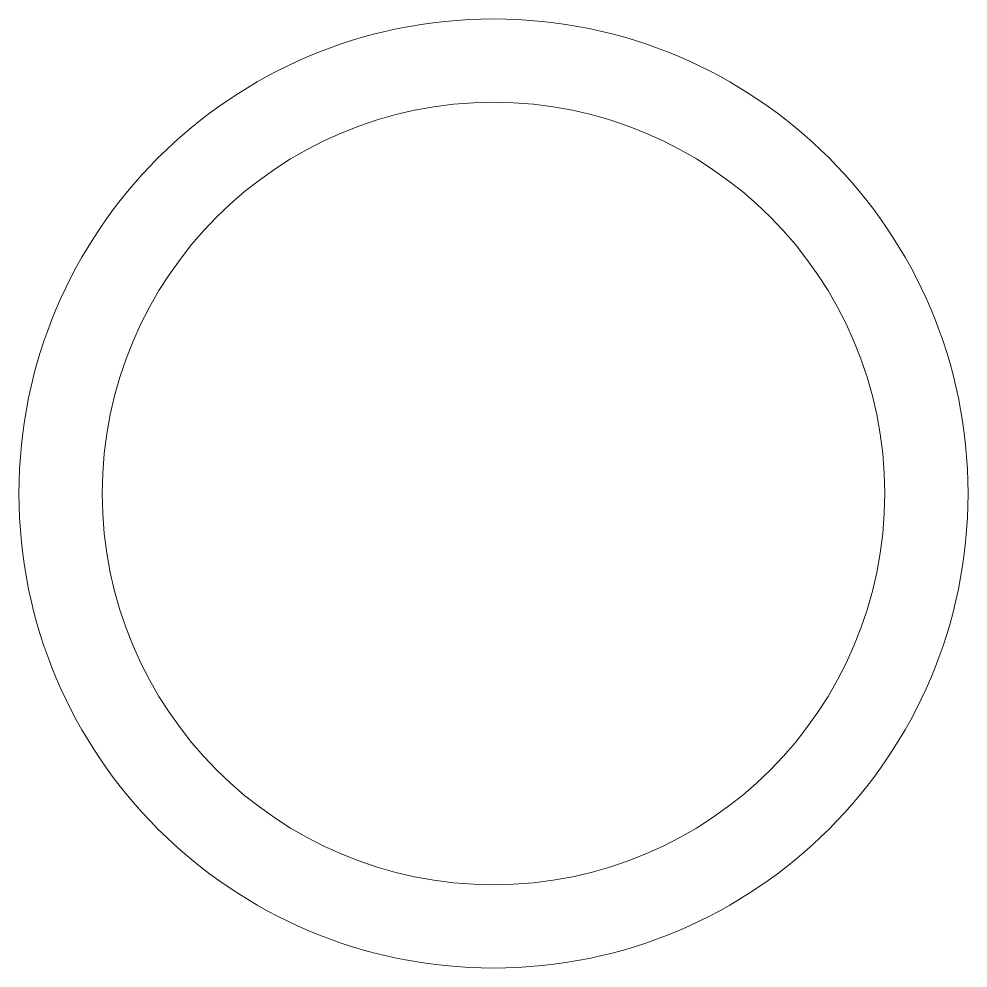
# Model space of a CAD drawing. Header units: millimetres. Extents: x -30.9 to 30.9, y -30.9 to 30.9.
import ezdxf

# ---------------------------------------------------------------- set-up
doc = ezdxf.new("R2010")
doc.units = ezdxf.units.MM
doc.layers.add('3', color=7, linetype='Continuous', true_color=0xffffff)

msp = doc.modelspace()

# ---------------------------------------------------------------- linework, layer by layer
at = {"layer": '3', "color": 51, "linetype": 'Continuous', "lineweight": 18}
for radius, start, end in [(30.9, 0, 180), (25.475, 0, 180), (30.9, 180, 360), (25.475, 180, 360)]:
    msp.add_arc((0, 0), radius, start, end, dxfattribs=at)

doc.saveas('drawing.dxf')
